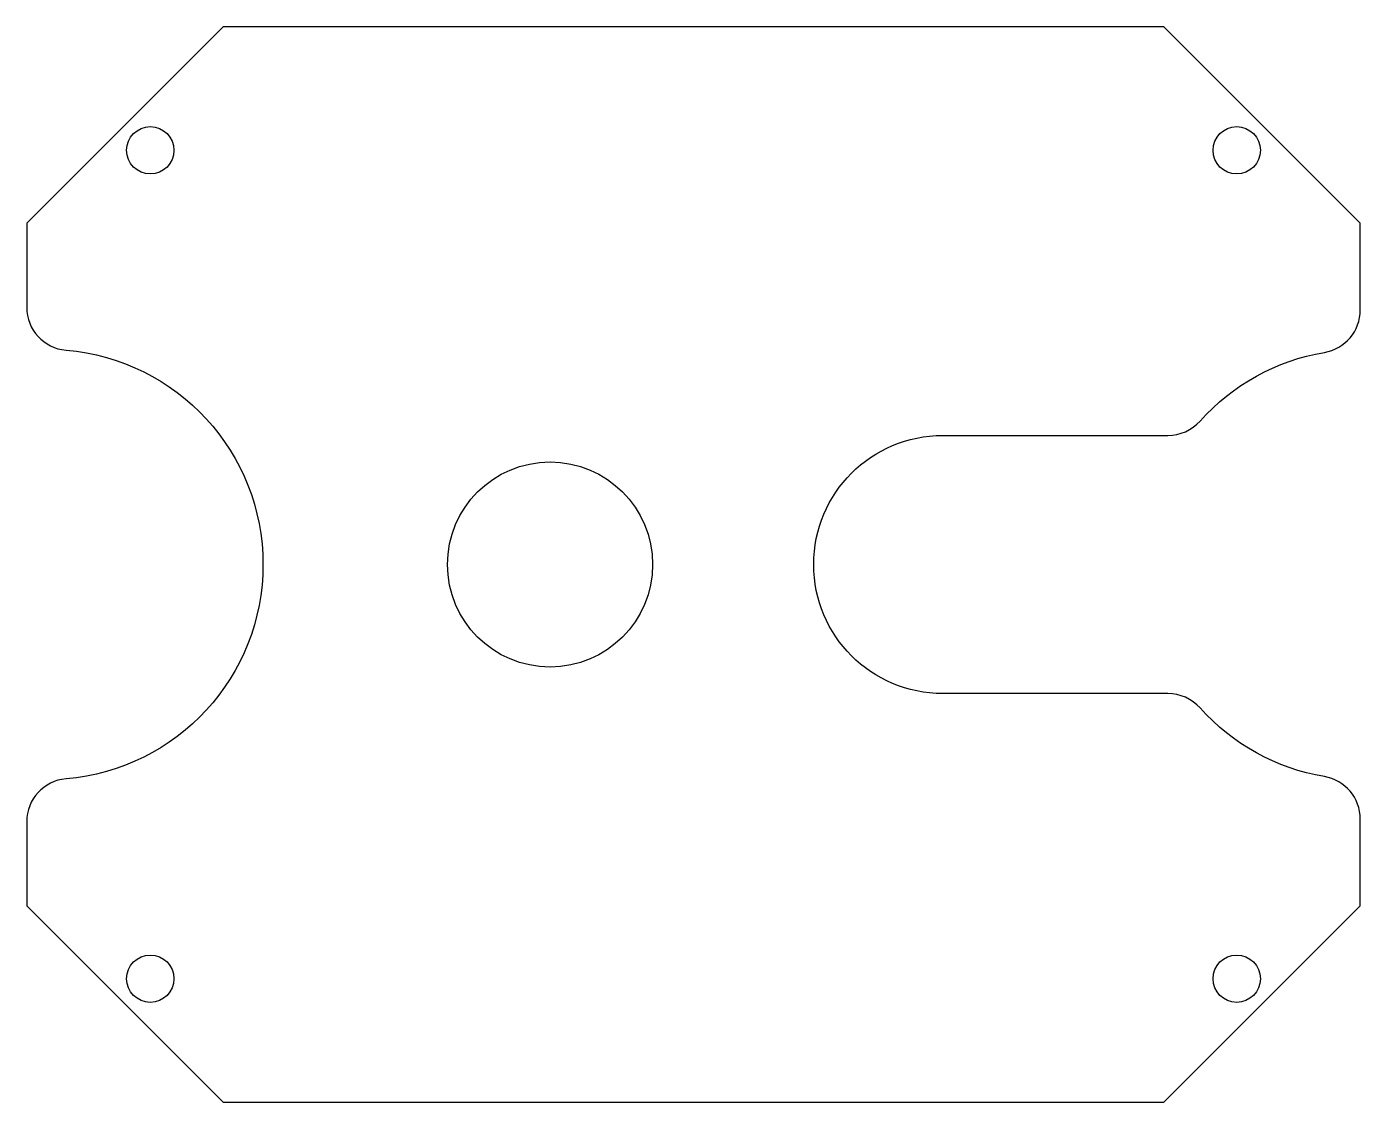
# Model space of a CAD drawing. Header units: millimetres. Extents: x -60.5 to 32.5, y -37.5 to 37.5.
import ezdxf

# ---------------------------------------------------------------- set-up
doc = ezdxf.new("R2010")
doc.units = ezdxf.units.MM
doc.layers.get('0').update_dxf_attribs({"linetype": 'CONTINUOUS'})

msp = doc.modelspace()

# ---------------------------------------------------------------- linework, layer by layer
msp.add_lwpolyline([(-60.5, 17.936, 0.389649), (-57.753, 14.946, -0.918795), (-57.753, -14.946, 0.389649), (-60.5, -17.936), (-60.5, -23.795), (-46.795, -37.5), (18.795, -37.5), (32.5, -23.795), (32.5, -17.748, 0.365977), (30, -14.79, -0.170015), (21.32, -10, 0.213422), (19.084, -9), (3.38, -9, -1), (3.38, 9), (19.084, 9, 0.213422), (21.32, 10, -0.170015), (30, 14.79, 0.365977), (32.5, 17.748), (32.5, 23.795), (18.795, 37.5), (-46.795, 37.5), (-60.5, 23.795)], format="xyb", close=True)
for centre, radius in [((-51.88, 28.88), 1.65), ((23.88, 28.88), 1.65), ((-24, 0), 7.15), ((-51.88, -28.88), 1.65), ((23.88, -28.88), 1.65)]:
    msp.add_circle(centre, radius)

doc.saveas('drawing.dxf')
